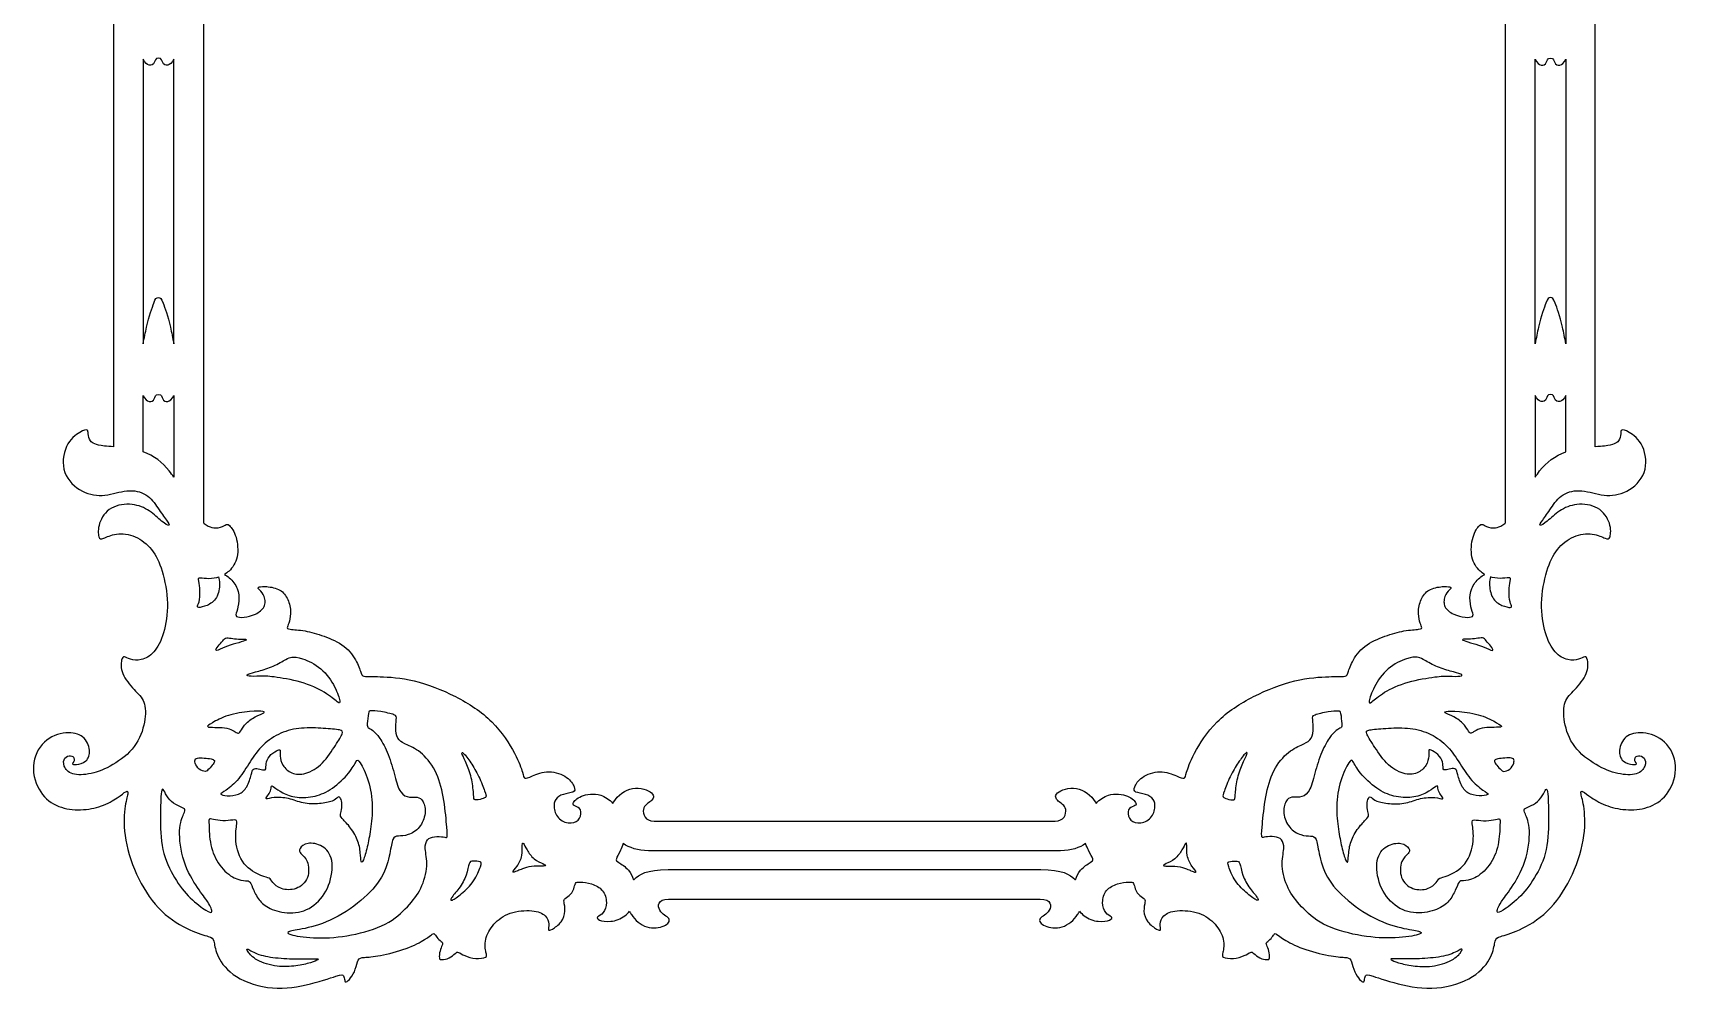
# Model space of a CAD drawing. Header units: millimetres. Extents: x -137 to 152, y -181 to 177.
# Drawn here: x -126.1 to -15.6, y -180.5 to -116.2 of the extents above; entities that cross this region are included whole.
import ezdxf

# ---------------------------------------------------------------- set-up
doc = ezdxf.new("R2010")
doc.units = ezdxf.units.MM
doc.header["$MEASUREMENT"] = 0
doc.layers.add('Layer 03', color=5, linetype='Continuous')

msp = doc.modelspace()

# ---------------------------------------------------------------- linework, layer by layer
at = {"layer": 'Layer 03'}
for p, q in [((-120.71, -42.44), (-120.71, -144.04)), ((-21.05, -144.04), (-21.05, -42.44)), ((-114.67, -93.24), (-114.67, -149.16)), ((-27.08, -149.16), (-27.08, -93.24)), ((-118.72, -117.96), (-118.72, -137.11)), ((-116.66, -137.11), (-116.66, -117.96)), ((-25.09, -137.11), (-25.09, -117.96)), ((-23.03, -117.96), (-23.03, -137.11)), ((-118.72, -144.38), (-118.72, -140.58)), ((-116.66, -140.58), (-116.66, -146.08)), ((-25.09, -140.58), (-25.09, -146.08)), ((-23.03, -144.38), (-23.03, -140.58)), ((-84.36, -169.22), (-57.39, -169.22)), ((-57.03, -171.21), (-84.73, -171.21)), ((-83.42, -172.48), (-58.34, -172.48)), ((-83.38, -174.46), (-58.38, -174.46))]:
    msp.add_line(p, q, dxfattribs=at)
for points, knots in [([(-117.69, -117.9), (-117.91, -117.9), (-117.91, -118.23), (-118.26, -118.47), (-118.6, -118.22), (-118.72, -117.96)], [16.990722, 16.990722, 16.990722, 16.990722, 18.235647, 19.480573, 20.50462, 20.50462, 20.50462, 20.50462]), ([(-116.66, -117.96), (-116.78, -118.22), (-117.12, -118.47), (-117.47, -118.23), (-117.47, -117.9), (-117.69, -117.9)], [13.476824, 13.476824, 13.476824, 13.476824, 14.50087, 15.745796, 16.990722, 16.990722, 16.990722, 16.990722]), ([(-25.09, -117.96), (-24.98, -118.22), (-24.64, -118.47), (-24.29, -118.23), (-24.29, -117.9), (-24.06, -117.9)], [13.476824, 13.476824, 13.476824, 13.476824, 14.50087, 15.745796, 16.990722, 16.990722, 16.990722, 16.990722]), ([(-24.06, -117.9), (-23.84, -117.9), (-23.84, -118.23), (-23.49, -118.47), (-23.15, -118.22), (-23.03, -117.96)], [16.990722, 16.990722, 16.990722, 16.990722, 18.235647, 19.480573, 20.50462, 20.50462, 20.50462, 20.50462]), ([(-118.72, -137.11), (-118.65, -136.72), (-118.39, -135.47), (-117.93, -134.13), (-117.84, -134), (-117.69, -134)], [39.657485, 39.657485, 39.657485, 39.657485, 40.206073, 41.450998, 42.695924, 42.695924, 42.695924, 42.695924]), ([(-117.69, -134), (-117.54, -134), (-117.45, -134.13), (-116.98, -135.47), (-116.73, -136.72), (-116.66, -137.11)], [42.695924, 42.695924, 42.695924, 42.695924, 43.94085, 45.185776, 45.734363, 45.734363, 45.734363, 45.734363]), ([(-24.06, -134), (-24.21, -134), (-24.3, -134.13), (-24.77, -135.47), (-25.03, -136.72), (-25.09, -137.11)], [42.695924, 42.695924, 42.695924, 42.695924, 43.94085, 45.185776, 45.734363, 45.734363, 45.734363, 45.734363]), ([(-23.03, -137.11), (-23.1, -136.72), (-23.36, -135.47), (-23.82, -134.13), (-23.92, -134), (-24.06, -134)], [39.657485, 39.657485, 39.657485, 39.657485, 40.206073, 41.450998, 42.695924, 42.695924, 42.695924, 42.695924]), ([(-118.72, -140.58), (-118.6, -140.84), (-118.26, -141.09), (-117.91, -140.85), (-117.91, -140.52), (-117.69, -140.52)], [14.000115, 14.000115, 14.000115, 14.000115, 15.024161, 16.269087, 17.514013, 17.514013, 17.514013, 17.514013]), ([(-117.69, -140.52), (-117.47, -140.52), (-117.47, -140.85), (-117.12, -141.09), (-116.78, -140.84), (-116.66, -140.58)], [0, 0, 0, 0, 1.244926, 2.489852, 3.513898, 3.513898, 3.513898, 3.513898]), ([(-24.06, -140.52), (-24.29, -140.52), (-24.29, -140.85), (-24.64, -141.09), (-24.98, -140.84), (-25.09, -140.58)], [0, 0, 0, 0, 1.244926, 2.489852, 3.513898, 3.513898, 3.513898, 3.513898]), ([(-23.03, -140.58), (-23.15, -140.84), (-23.49, -141.09), (-23.84, -140.85), (-23.84, -140.52), (-24.06, -140.52)], [14.000115, 14.000115, 14.000115, 14.000115, 15.024161, 16.269087, 17.514013, 17.514013, 17.514013, 17.514013]), ([(-120.71, -144.04), (-120.94, -144.02), (-121.88, -143.95), (-122.35, -143.67), (-122.44, -143.13), (-122.41, -142.85), (-122.86, -142.93), (-124.03, -143.82), (-124.26, -145.88), (-122.83, -147.2), (-121.28, -147.42), (-119.79, -146.86), (-118.43, -147.14), (-117.71, -148.18), (-117.1, -149.05), (-116.85, -149.45), (-117.44, -149.11), (-118.26, -148.3), (-119.39, -147.8), (-120.99, -148), (-121.79, -149.21), (-121.73, -150.26), (-121.47, -150.25), (-120.59, -149.82), (-119.22, -149.96), (-118.08, -150.87), (-117.4, -152.25), (-116.96, -154.61), (-117.29, -156.67), (-117.97, -157.98), (-118.87, -158.44), (-119.64, -158.35), (-120.02, -158.1), (-120.19, -158.26), (-120.26, -159.26), (-119.29, -160.46), (-118.56, -161.08), (-118.53, -162.5), (-119.15, -164.29), (-120.79, -165.53), (-122.24, -166.09), (-123.59, -166.15), (-124.13, -165.5), (-124.05, -164.91), (-123.56, -164.77), (-123.33, -164.96), (-123.37, -165.24), (-123.53, -165.36), (-123.3, -165.46), (-122.49, -165.27), (-122.21, -164.48), (-122.67, -163.43), (-123.85, -163.14), (-125.5, -163.7), (-126.35, -165.49), (-125.72, -167.41), (-124.44, -168.35), (-122.91, -168.53), (-121.48, -168.25), (-120.37, -167.62), (-119.82, -167.13), (-119.67, -167.27), (-120, -168.18), (-120.05, -170.4), (-119.12, -173.18), (-117.55, -175.45), (-115.46, -176.68), (-114.16, -176.99), (-113.94, -177.17), (-113.87, -178.11), (-112.94, -179.6), (-110.38, -180.62), (-107.7, -180.32), (-105.4, -179.5), (-105.22, -179.57), (-105.17, -179.96), (-105.1, -180.1), (-104.77, -179.81), (-104.41, -179.2), (-104.29, -178.44), (-103.96, -178.38), (-102.91, -178.33), (-100.92, -177.81), (-99.65, -177.13), (-99.22, -176.75), (-99.12, -176.79), (-98.93, -177.11), (-98.55, -177.39), (-98.59, -177.52), (-98.77, -177.94), (-98.84, -178.49), (-98.67, -178.56), (-98.13, -178.47), (-97.69, -178.06), (-97.55, -177.99), (-97.15, -178.27), (-96.36, -178.51), (-95.54, -178.39), (-95.66, -178.16), (-95.8, -177.18), (-95.21, -176.11), (-94.13, -175.3), (-92.45, -175.16), (-91.57, -175.54), (-91.39, -176.17), (-91.51, -176.59), (-91.28, -176.57), (-90.53, -176.01), (-90.28, -175.26), (-90.45, -174.58), (-90.4, -174.44), (-89.93, -174.14), (-89.73, -173.77), (-89.67, -173.34), (-89.4, -173.29), (-88.56, -173.39), (-87.74, -173.8), (-87.48, -174.71), (-87.73, -175.46), (-88.24, -175.64), (-88.16, -175.88), (-87.29, -176.04), (-86.46, -175.75), (-86.1, -175.39), (-86.01, -175.27)], [1031.326324, 1031.326324, 1031.326324, 1031.326324, 1031.632386, 1032.67542, 1033.718455, 1034.76149, 1035.804525, 1036.84756, 1037.890595, 1038.93363, 1039.976665, 1041.019699, 1042.062734, 1043.105769, 1044.148804, 1045.191839, 1046.234874, 1047.277909, 1048.320943, 1049.363978, 1050.407013, 1051.450048, 1052.493083, 1053.536118, 1054.579153, 1055.622188, 1056.665222, 1057.708257, 1058.751292, 1059.794327, 1060.837362, 1061.880397, 1062.923432, 1063.966467, 1065.009501, 1066.052536, 1067.095571, 1068.138606, 1069.181641, 1070.224676, 1071.267711, 1072.310746, 1073.35378, 1074.396815, 1075.43985, 1076.482885, 1077.52592, 1078.568955, 1079.61199, 1080.655025, 1081.698059, 1082.741094, 1083.784129, 1084.827164, 1085.870199, 1086.913234, 1087.956269, 1088.999303, 1090.042338, 1091.085373, 1092.128408, 1093.171443, 1094.214478, 1095.257513, 1096.300548, 1097.343582, 1098.386617, 1099.429652, 1100.472687, 1101.515722, 1102.558757, 1103.601792, 1104.644827, 1105.687861, 1106.730896, 1107.773931, 1108.816966, 1109.860001, 1110.903036, 1111.946071, 1112.989106, 1114.03214, 1115.075175, 1116.11821, 1117.161245, 1118.20428, 1119.247315, 1120.29035, 1121.333385, 1122.376419, 1123.419454, 1124.462489, 1125.505524, 1126.548559, 1127.591594, 1128.634629, 1129.677663, 1130.720698, 1131.763733, 1132.806768, 1133.849803, 1134.892838, 1135.935873, 1136.978908, 1138.021942, 1139.064977, 1140.108012, 1141.151047, 1142.194082, 1143.237117, 1144.280152, 1145.323187, 1146.366221, 1147.409256, 1148.452291, 1149.495326, 1150.538361, 1151.581396, 1152.624431, 1153.667466, 1154.7105, 1155.753535, 1156.79657, 1157.218978, 1157.218978, 1157.218978, 1157.218978]), ([(-55.75, -175.27), (-55.65, -175.39), (-55.29, -175.75), (-54.46, -176.04), (-53.59, -175.88), (-53.51, -175.64), (-54.03, -175.46), (-54.27, -174.71), (-54.02, -173.8), (-53.19, -173.39), (-52.35, -173.29), (-52.08, -173.34), (-52.02, -173.77), (-51.83, -174.14), (-51.35, -174.44), (-51.3, -174.58), (-51.48, -175.26), (-51.22, -176.01), (-50.48, -176.57), (-50.24, -176.59), (-50.36, -176.17), (-50.18, -175.54), (-49.3, -175.16), (-47.62, -175.3), (-46.54, -176.11), (-45.96, -177.18), (-46.1, -178.16), (-46.21, -178.39), (-45.39, -178.51), (-44.6, -178.27), (-44.21, -177.99), (-44.07, -178.06), (-43.63, -178.47), (-43.09, -178.56), (-42.92, -178.49), (-42.99, -177.94), (-43.17, -177.52), (-43.21, -177.39), (-42.83, -177.11), (-42.64, -176.79), (-42.54, -176.75), (-42.11, -177.13), (-40.84, -177.81), (-38.85, -178.33), (-37.79, -178.38), (-37.46, -178.44), (-37.34, -179.2), (-36.98, -179.81), (-36.66, -180.1), (-36.58, -179.96), (-36.53, -179.57), (-36.35, -179.5), (-34.06, -180.32), (-31.37, -180.62), (-28.81, -179.6), (-27.89, -178.11), (-27.81, -177.17), (-27.59, -176.99), (-26.29, -176.68), (-24.2, -175.45), (-22.63, -173.18), (-21.7, -170.4), (-21.76, -168.18), (-22.09, -167.27), (-21.93, -167.13), (-21.39, -167.62), (-20.27, -168.25), (-18.84, -168.53), (-17.32, -168.35), (-16.03, -167.41), (-15.41, -165.49), (-16.25, -163.7), (-17.91, -163.14), (-19.09, -163.43), (-19.54, -164.48), (-19.26, -165.27), (-18.45, -165.46), (-18.22, -165.36), (-18.39, -165.24), (-18.42, -164.96), (-18.19, -164.77), (-17.7, -164.91), (-17.62, -165.5), (-18.16, -166.15), (-19.52, -166.09), (-20.96, -165.53), (-22.61, -164.29), (-23.22, -162.5), (-23.19, -161.08), (-22.47, -160.46), (-21.49, -159.26), (-21.56, -158.26), (-21.73, -158.1), (-22.11, -158.35), (-22.88, -158.44), (-23.78, -157.98), (-24.46, -156.67), (-24.79, -154.61), (-24.35, -152.25), (-23.68, -150.87), (-22.54, -149.96), (-21.17, -149.82), (-20.29, -150.25), (-20.03, -150.26), (-19.96, -149.21), (-20.77, -148), (-22.36, -147.8), (-23.49, -148.3), (-24.32, -149.11), (-24.9, -149.45), (-24.65, -149.05), (-24.04, -148.18), (-23.33, -147.14), (-21.97, -146.86), (-20.47, -147.42), (-18.92, -147.2), (-17.49, -145.88), (-17.72, -143.82), (-18.89, -142.93), (-19.35, -142.85), (-19.32, -143.13), (-19.41, -143.67), (-19.88, -143.95), (-20.81, -144.02), (-21.05, -144.04)], [1196.040004, 1196.040004, 1196.040004, 1196.040004, 1196.462412, 1197.505446, 1198.548481, 1199.591516, 1200.634551, 1201.677586, 1202.720621, 1203.763656, 1204.806691, 1205.849725, 1206.89276, 1207.935795, 1208.97883, 1210.021865, 1211.0649, 1212.107935, 1213.15097, 1214.194004, 1215.237039, 1216.280074, 1217.323109, 1218.366144, 1219.409179, 1220.452214, 1221.495249, 1222.538283, 1223.581318, 1224.624353, 1225.667388, 1226.710423, 1227.753458, 1228.796493, 1229.839527, 1230.882562, 1231.925597, 1232.968632, 1234.011667, 1235.054702, 1236.097737, 1237.140772, 1238.183806, 1239.226841, 1240.269876, 1241.312911, 1242.355946, 1243.398981, 1244.442016, 1245.485051, 1246.528085, 1247.57112, 1248.614155, 1249.65719, 1250.700225, 1251.74326, 1252.786295, 1253.82933, 1254.872364, 1255.915399, 1256.958434, 1258.001469, 1259.044504, 1260.087539, 1261.130574, 1262.173609, 1263.216643, 1264.259678, 1265.302713, 1266.345748, 1267.388783, 1268.431818, 1269.474853, 1270.517887, 1271.560922, 1272.603957, 1273.646992, 1274.690027, 1275.733062, 1276.776097, 1277.819132, 1278.862166, 1279.905201, 1280.948236, 1281.991271, 1283.034306, 1284.077341, 1285.120376, 1286.163411, 1287.206445, 1288.24948, 1289.292515, 1290.33555, 1291.378585, 1292.42162, 1293.464655, 1294.50769, 1295.550724, 1296.593759, 1297.636794, 1298.679829, 1299.722864, 1300.765899, 1301.808934, 1302.851969, 1303.895003, 1304.938038, 1305.981073, 1307.024108, 1308.067143, 1309.110178, 1310.153213, 1311.196247, 1312.239282, 1313.282317, 1314.325352, 1315.368387, 1316.411422, 1317.454457, 1318.497492, 1319.540526, 1320.583561, 1321.626596, 1321.932658, 1321.932658, 1321.932658, 1321.932658]), ([(-116.66, -146.08), (-116.76, -145.94), (-117.3, -145.18), (-117.99, -144.64), (-118.72, -144.38)], [9.014637, 9.014637, 9.014637, 9.014637, 9.235606, 10.200129, 10.200129, 10.200129, 10.200129]), ([(-25.09, -146.08), (-25, -145.94), (-24.46, -145.18), (-23.76, -144.64), (-23.03, -144.38)], [9.014637, 9.014637, 9.014637, 9.014637, 9.235606, 10.200129, 10.200129, 10.200129, 10.200129]), ([(-114.67, -149.16), (-114.65, -149.17), (-114.27, -149.48), (-113.56, -149.55), (-113.19, -149.27), (-112.97, -149.19), (-112.4, -150), (-112.28, -151.54), (-112.78, -152.29), (-113.15, -152.56), (-113.26, -152.62)], [189.72935, 189.72935, 189.72935, 189.72935, 189.785323, 190.828358, 191.871392, 192.914427, 193.957462, 195.000497, 196.043532, 196.456503, 196.456503, 196.456503, 196.456503]), ([(-28.49, -152.62), (-28.6, -152.56), (-28.97, -152.29), (-29.47, -151.54), (-29.35, -150), (-28.79, -149.19), (-28.56, -149.27), (-28.19, -149.55), (-27.48, -149.48), (-27.1, -149.17), (-27.08, -149.16)], [335.950387, 335.950387, 335.950387, 335.950387, 336.363358, 337.406393, 338.449428, 339.492463, 340.535498, 341.578533, 342.621567, 342.67754, 342.67754, 342.67754, 342.67754]), ([(-113.65, -152.79), (-113.62, -152.91), (-113.54, -153.27), (-113.71, -154.29), (-114.43, -154.76), (-115.1, -154.89), (-115.06, -154.73), (-114.91, -154.35), (-114.9, -153.96), (-114.9, -153.88)], [41.853391, 41.853391, 41.853391, 41.853391, 42.576718, 43.619752, 44.662787, 45.705822, 46.748857, 47.791892, 48.078291, 48.078291, 48.078291, 48.078291]), ([(-114.9, -153.88), (-114.9, -153.65), (-114.95, -153.07), (-115.08, -152.79), (-114.48, -152.9), (-113.99, -152.89), (-113.69, -152.8), (-113.65, -152.79)], [37.835655, 37.835655, 37.835655, 37.835655, 38.59229, 39.635325, 40.67836, 41.721395, 41.853391, 41.853391, 41.853391, 41.853391]), ([(-113.26, -152.62), (-113.15, -152.68), (-112.79, -152.93), (-112.3, -153.56), (-112.24, -154.41), (-112.44, -155.2), (-112.55, -155.48), (-111.98, -155.55), (-111.15, -155.34), (-110.59, -154.92), (-110.52, -154.57), (-110.52, -154.46)], [196.456503, 196.456503, 196.456503, 196.456503, 196.944173, 197.987208, 199.030243, 200.073277, 201.116312, 202.159347, 203.202382, 204.245417, 204.74109, 204.74109, 204.74109, 204.74109]), ([(-110.52, -154.46), (-110.52, -154.34), (-110.59, -153.99), (-110.91, -153.63), (-111.08, -153.48), (-110.61, -153.4), (-109.54, -153.55), (-108.99, -154.16), (-108.75, -155.09), (-108.88, -155.82), (-109.06, -156.2), (-109.01, -156.32), (-107.85, -156.37), (-106.59, -156.74), (-105.1, -157.37), (-104.27, -158.55), (-104.05, -159.38), (-103.88, -159.52), (-103.05, -159.47), (-100.55, -159.62), (-97.67, -160.75), (-95.09, -162.41), (-94.08, -164.04), (-93.75, -164.64), (-93.43, -165.25), (-93.15, -166.05), (-93.11, -166.42), (-92.66, -166.23), (-91.45, -165.72), (-90.09, -166.24), (-89.66, -166.98), (-89.68, -167.3), (-90.51, -167.37), (-91.03, -167.71), (-91.15, -168.3), (-90.82, -169.17), (-89.89, -169.44), (-89.27, -169.08), (-89.23, -168.38), (-89.69, -168.2), (-89.92, -168.08), (-89.41, -167.48), (-88.05, -167.29), (-87.37, -167.76), (-87.13, -168.02)], [204.74109, 204.74109, 204.74109, 204.74109, 205.288452, 206.331487, 207.374522, 208.417556, 209.460591, 210.503626, 211.546661, 212.589696, 213.632731, 214.675766, 215.718801, 216.761835, 217.80487, 218.847905, 219.89094, 220.933975, 221.97701, 223.020045, 224.06308, 225.106114, 226.149149, 226.149149, 226.149149, 227.192184, 228.235219, 229.278254, 230.321289, 231.364324, 232.407358, 233.450393, 234.493428, 235.536463, 236.579498, 237.622533, 238.665568, 239.708603, 240.751637, 241.794672, 242.837707, 243.880742, 244.923777, 245.633456, 245.633456, 245.633456, 245.633456]), ([(-54.62, -168.02), (-54.38, -167.76), (-53.7, -167.29), (-52.34, -167.48), (-51.83, -168.08), (-52.06, -168.2), (-52.52, -168.38), (-52.48, -169.08), (-51.87, -169.44), (-50.93, -169.17), (-50.6, -168.3), (-50.73, -167.71), (-51.25, -167.37), (-52.08, -167.3), (-52.1, -166.98), (-51.67, -166.24), (-50.31, -165.72), (-49.1, -166.23), (-48.64, -166.42), (-48.6, -166.05), (-48.32, -165.25), (-48, -164.64), (-47.68, -164.04), (-46.67, -162.41), (-44.08, -160.75), (-41.2, -159.62), (-38.7, -159.47), (-37.87, -159.52), (-37.71, -159.38), (-37.49, -158.55), (-36.66, -157.37), (-35.16, -156.74), (-33.9, -156.37), (-32.75, -156.32), (-32.69, -156.2), (-32.88, -155.82), (-33, -155.09), (-32.77, -154.16), (-32.21, -153.55), (-31.14, -153.4), (-30.67, -153.48), (-30.84, -153.63), (-31.16, -153.99), (-31.23, -154.34), (-31.23, -154.46)], [286.773434, 286.773434, 286.773434, 286.773434, 287.483113, 288.526148, 289.569183, 290.612218, 291.655253, 292.698288, 293.741322, 294.784357, 295.827392, 296.870427, 297.913462, 298.956497, 299.999532, 301.042567, 302.085601, 303.128636, 304.171671, 305.214706, 306.257741, 306.257741, 306.257741, 307.300776, 308.343811, 309.386845, 310.42988, 311.472915, 312.51595, 313.558985, 314.60202, 315.645055, 316.68809, 317.731124, 318.774159, 319.817194, 320.860229, 321.903264, 322.946299, 323.989334, 325.032369, 326.075403, 327.118438, 327.6658, 327.6658, 327.6658, 327.6658]), ([(-31.23, -154.46), (-31.23, -154.57), (-31.17, -154.92), (-30.6, -155.34), (-29.77, -155.55), (-29.2, -155.48), (-29.32, -155.2), (-29.52, -154.41), (-29.45, -153.56), (-28.97, -152.93), (-28.6, -152.68), (-28.49, -152.62)], [327.6658, 327.6658, 327.6658, 327.6658, 328.161473, 329.204508, 330.247543, 331.290578, 332.333613, 333.376648, 334.419682, 335.462717, 335.950387, 335.950387, 335.950387, 335.950387]), ([(-28.1, -152.79), (-28.13, -152.91), (-28.21, -153.27), (-28.04, -154.29), (-27.32, -154.76), (-26.65, -154.89), (-26.69, -154.73), (-26.84, -154.35), (-26.85, -153.96), (-26.85, -153.88)], [41.853391, 41.853391, 41.853391, 41.853391, 42.576718, 43.619752, 44.662787, 45.705822, 46.748857, 47.791892, 48.078291, 48.078291, 48.078291, 48.078291]), ([(-26.85, -153.88), (-26.85, -153.65), (-26.81, -153.07), (-26.67, -152.79), (-27.27, -152.9), (-27.76, -152.89), (-28.06, -152.8), (-28.1, -152.79)], [37.835655, 37.835655, 37.835655, 37.835655, 38.59229, 39.635325, 40.67836, 41.721395, 41.853391, 41.853391, 41.853391, 41.853391]), ([(-87.13, -168.02), (-87.11, -167.99), (-86.84, -167.52), (-85.82, -166.73), (-84.22, -167.32), (-84.49, -167.9), (-85.29, -168.25), (-84.97, -169.22), (-84.36, -169.22)], [245.633456, 245.633456, 245.633456, 245.633456, 245.73543, 247.066636, 248.397842, 249.729048, 251.060254, 252.39146, 252.39146, 252.39146, 252.39146]), ([(-57.39, -169.22), (-56.78, -169.22), (-56.46, -168.25), (-57.26, -167.9), (-57.53, -167.32), (-55.93, -166.73), (-54.92, -167.52), (-54.64, -167.99), (-54.62, -168.02)], [280.01543, 280.01543, 280.01543, 280.01543, 281.346636, 282.677842, 284.009048, 285.340254, 286.67146, 286.773434, 286.773434, 286.773434, 286.773434]), ([(-86.43, -170.72), (-86.48, -170.89), (-86.7, -171.39), (-86.97, -171.8), (-86.84, -171.96), (-86.11, -172.36), (-85.82, -172.92), (-85.73, -173.16)], [-18.17183, -18.17183, -18.17183, -18.17183, -17.720666, -16.677631, -15.634596, -14.591561, -13.900994, -13.900994, -13.900994, -13.900994]), ([(-56.02, -173.16), (-55.94, -172.92), (-55.64, -172.36), (-54.91, -171.96), (-54.78, -171.8), (-55.05, -171.39), (-55.27, -170.89), (-55.33, -170.72)], [13.900994, 13.900994, 13.900994, 13.900994, 14.591561, 15.634596, 16.677631, 17.720666, 18.17183, 18.17183, 18.17183, 18.17183]), ([(-85.73, -173.16), (-85.72, -173.15), (-85.38, -172.8), (-84.85, -172.48), (-83.42, -172.48)], [-13.900994, -13.900994, -13.900994, -13.900994, -13.869933, -12.538727, -12.538727, -12.538727, -12.538727]), ([(-58.34, -172.48), (-56.91, -172.48), (-56.37, -172.8), (-56.03, -173.15), (-56.02, -173.16)], [12.538727, 12.538727, 12.538727, 12.538727, 13.869933, 13.900994, 13.900994, 13.900994, 13.900994]), ([(-86.01, -175.27), (-85.97, -175.35), (-85.71, -175.82), (-84.88, -176.52), (-83.53, -176.33), (-83.13, -175.73), (-84.15, -175.38), (-84.12, -174.46), (-83.38, -174.46)], [1157.218978, 1157.218978, 1157.218978, 1157.218978, 1157.472977, 1158.804183, 1160.135389, 1161.466595, 1162.797801, 1164.129007, 1164.129007, 1164.129007, 1164.129007]), ([(-58.38, -174.46), (-57.63, -174.46), (-57.6, -175.38), (-58.63, -175.73), (-58.22, -176.33), (-56.87, -176.52), (-56.05, -175.82), (-55.78, -175.35), (-55.75, -175.27)], [1189.129975, 1189.129975, 1189.129975, 1189.129975, 1190.461181, 1191.792387, 1193.123593, 1194.454799, 1195.786005, 1196.040004, 1196.040004, 1196.040004, 1196.040004])]:
    msp.add_open_spline(points, degree=3, knots=knots, dxfattribs=at)
for points in [[(-113.77, -157.73), (-113.67, -157.72), (-113.25, -157.5), (-112.47, -157.26), (-111.75, -157.06), (-111.74, -156.96), (-112.32, -156.98), (-112.83, -156.93), (-113.21, -156.82), (-113.41, -157.18), (-113.8, -157.56), (-113.86, -157.74), (-113.77, -157.73)], [(-27.99, -157.73), (-28.08, -157.72), (-28.51, -157.5), (-29.28, -157.26), (-30, -157.06), (-30.01, -156.96), (-29.43, -156.98), (-28.92, -156.93), (-28.54, -156.82), (-28.35, -157.18), (-27.95, -157.56), (-27.9, -157.74), (-27.99, -157.73)], [(-109.9, -159.52), (-109.44, -159.58), (-108.04, -159.81), (-106.41, -160.54), (-105.55, -161.32), (-105.42, -161.28), (-105.74, -160.24), (-106.69, -158.85), (-108.12, -158.2), (-108.8, -158.16), (-109, -158.28), (-109.96, -158.82), (-110.98, -159.15), (-111.79, -159.33), (-111.74, -159.5), (-110.82, -159.46), (-110.36, -159.46), (-109.9, -159.52)], [(-31.85, -159.52), (-32.32, -159.58), (-33.71, -159.81), (-35.35, -160.54), (-36.2, -161.32), (-36.33, -161.28), (-36.01, -160.24), (-35.06, -158.85), (-33.63, -158.2), (-32.95, -158.16), (-32.75, -158.28), (-31.79, -158.82), (-30.77, -159.15), (-29.96, -159.33), (-30.01, -159.5), (-30.93, -159.46), (-31.39, -159.46), (-31.85, -159.52)], [(-112.7, -163.11), (-112.84, -163.04), (-113.22, -162.9), (-113.91, -162.91), (-114.55, -162.9), (-114.18, -162.66), (-113.07, -162.04), (-111.46, -161.81), (-110.49, -161.82), (-110.58, -161.95), (-111.41, -162.26), (-112.01, -162.84), (-112.24, -163.32), (-112.38, -163.31), (-112.56, -163.18), (-112.7, -163.11)], [(-100.95, -174.97), (-101.32, -175.37), (-102.25, -176.23), (-104.74, -176.96), (-107.07, -177.15), (-108.95, -176.88), (-109.11, -176.64), (-108.21, -176.53), (-106.17, -176.05), (-103.93, -174.56), (-102.54, -173.02), (-102.08, -171.28), (-101.97, -170.3), (-101.6, -170.2), (-100.92, -170.21), (-100.08, -169.7), (-99.66, -168.68), (-99.86, -167.81), (-100.28, -167.55), (-100.77, -167.66), (-101.46, -167.4), (-101.78, -166.24), (-102.2, -164.67), (-102.84, -163.54), (-103.3, -163.06), (-103.63, -162.95), (-103.67, -162.76), (-103.57, -161.84), (-103.48, -161.77), (-102.82, -161.81), (-101.66, -162.07), (-101.69, -162.26), (-101.77, -163.17), (-101.56, -163.82), (-101.01, -164.06), (-99.94, -164.56), (-98.89, -165.95), (-98.46, -167.79), (-98.27, -169.87), (-98.24, -170.38), (-98.45, -170.27), (-99.17, -170.23), (-99.63, -170.41), (-99.83, -170.97), (-99.52, -172.17), (-99.98, -173.81), (-100.57, -174.56), (-100.95, -174.97)], [(-40.81, -174.97), (-40.43, -175.37), (-39.51, -176.23), (-37.02, -176.96), (-34.69, -177.15), (-32.8, -176.88), (-32.65, -176.64), (-33.54, -176.53), (-35.58, -176.05), (-37.82, -174.56), (-39.22, -173.02), (-39.68, -171.28), (-39.78, -170.3), (-40.15, -170.2), (-40.83, -170.21), (-41.68, -169.7), (-42.09, -168.68), (-41.9, -167.81), (-41.47, -167.55), (-40.98, -167.66), (-40.3, -167.4), (-39.98, -166.24), (-39.55, -164.67), (-38.91, -163.54), (-38.45, -163.06), (-38.12, -162.95), (-38.08, -162.76), (-38.18, -161.84), (-38.27, -161.77), (-38.94, -161.81), (-40.09, -162.07), (-40.07, -162.26), (-39.98, -163.17), (-40.19, -163.82), (-40.75, -164.06), (-41.82, -164.56), (-42.86, -165.95), (-43.29, -167.79), (-43.49, -169.87), (-43.51, -170.38), (-43.3, -170.27), (-42.59, -170.23), (-42.12, -170.41), (-41.92, -170.97), (-42.24, -172.17), (-41.77, -173.81), (-41.19, -174.56), (-40.81, -174.97)], [(-29.06, -163.11), (-28.92, -163.04), (-28.53, -162.9), (-27.85, -162.91), (-27.2, -162.9), (-27.57, -162.66), (-28.68, -162.04), (-30.29, -161.81), (-31.27, -161.82), (-31.17, -161.95), (-30.35, -162.26), (-29.74, -162.84), (-29.51, -163.32), (-29.37, -163.31), (-29.2, -163.18), (-29.06, -163.11)], [(-105.79, -164.12), (-106.02, -164.48), (-106.61, -165.42), (-107.82, -166.12), (-108.77, -166.05), (-109.39, -165.49), (-109.54, -164.79), (-109.46, -164.38), (-109.69, -164.41), (-110.31, -164.84), (-110.47, -165.38), (-110.46, -165.75), (-110.55, -165.8), (-110.99, -165.67), (-111.37, -165.68), (-111.41, -166), (-111.72, -166.98), (-112.24, -167.47), (-113.12, -167.54), (-113.67, -167.4), (-113.22, -167.23), (-112.24, -166.42), (-111.55, -165.21), (-110.7, -164.04), (-109.5, -163.22), (-108.09, -162.9), (-106.55, -162.97), (-105.34, -163.07), (-105.24, -163.25), (-105.56, -163.76), (-105.79, -164.12)], [(-35.96, -164.12), (-35.73, -164.48), (-35.14, -165.42), (-33.93, -166.12), (-32.99, -166.05), (-32.37, -165.49), (-32.22, -164.79), (-32.3, -164.38), (-32.06, -164.41), (-31.45, -164.84), (-31.28, -165.38), (-31.3, -165.75), (-31.2, -165.8), (-30.77, -165.67), (-30.38, -165.68), (-30.34, -166), (-30.03, -166.98), (-29.51, -167.47), (-28.63, -167.54), (-28.09, -167.4), (-28.53, -167.23), (-29.51, -166.42), (-30.21, -165.21), (-31.05, -164.04), (-32.25, -163.22), (-33.66, -162.9), (-35.2, -162.97), (-36.41, -163.07), (-36.52, -163.25), (-36.19, -163.76), (-35.96, -164.12)], [(-96.38, -167.79), (-96.28, -167.81), (-95.9, -167.71), (-95.6, -167.61), (-95.7, -167.32), (-96.11, -166.2), (-96.69, -165.25), (-97.24, -164.52), (-97.34, -164.62), (-96.95, -165.37), (-96.58, -166.41), (-96.48, -167.58), (-96.48, -167.77), (-96.38, -167.79)], [(-45.37, -167.79), (-45.47, -167.81), (-45.85, -167.71), (-46.15, -167.61), (-46.05, -167.32), (-45.64, -166.2), (-45.06, -165.25), (-44.51, -164.52), (-44.41, -164.62), (-44.8, -165.37), (-45.18, -166.41), (-45.28, -167.58), (-45.28, -167.77), (-45.37, -167.79)], [(-114.36, -165.77), (-114.27, -165.69), (-114.05, -165.43), (-113.88, -165.18), (-113.95, -165.09), (-114.19, -165.01), (-114.78, -164.95), (-115.2, -164.96), (-115.28, -165.19), (-115.1, -165.66), (-114.58, -165.93), (-114.45, -165.85), (-114.36, -165.77)], [(-103.43, -169.76), (-103.36, -169.3), (-103.23, -168.25), (-103.51, -166.43), (-104.21, -165.08), (-104.37, -165.08), (-104.77, -165.94), (-106.02, -167.1), (-107.12, -167.6), (-108.43, -167.68), (-109.4, -167.32), (-109.96, -166.89), (-110.12, -166.79), (-110.11, -167.19), (-110.36, -167.52), (-110.56, -167.79), (-109.99, -167.59), (-108.92, -167.64), (-107.99, -168.06), (-106.83, -168.07), (-105.91, -167.89), (-105.61, -167.57), (-105.52, -167.55), (-105.36, -167.82), (-105.33, -168.32), (-105.48, -168.81), (-105.43, -168.97), (-104.85, -169.52), (-104.24, -170.48), (-104.09, -171.4), (-104.09, -172.03), (-103.93, -171.98), (-103.63, -170.98), (-103.5, -170.21), (-103.43, -169.76)], [(-38.32, -169.76), (-38.39, -169.3), (-38.52, -168.25), (-38.24, -166.43), (-37.54, -165.08), (-37.38, -165.08), (-36.98, -165.94), (-35.73, -167.1), (-34.63, -167.6), (-33.33, -167.68), (-32.36, -167.32), (-31.8, -166.89), (-31.63, -166.79), (-31.64, -167.19), (-31.4, -167.52), (-31.19, -167.79), (-31.76, -167.59), (-32.83, -167.64), (-33.76, -168.06), (-34.93, -168.07), (-35.84, -167.89), (-36.15, -167.57), (-36.24, -167.55), (-36.39, -167.82), (-36.43, -168.32), (-36.27, -168.81), (-36.32, -168.97), (-36.91, -169.52), (-37.51, -170.48), (-37.66, -171.4), (-37.67, -172.03), (-37.82, -171.98), (-38.12, -170.98), (-38.26, -170.21), (-38.32, -169.76)], [(-27.39, -165.77), (-27.48, -165.69), (-27.7, -165.43), (-27.87, -165.18), (-27.81, -165.09), (-27.56, -165.01), (-26.98, -164.95), (-26.55, -164.96), (-26.48, -165.19), (-26.65, -165.66), (-27.17, -165.93), (-27.3, -165.85), (-27.39, -165.77)], [(-115.55, -174.38), (-115.93, -174.01), (-116.63, -173.1), (-117.54, -171.23), (-117.57, -168.74), (-117.53, -167.45), (-117.45, -166.96), (-117.3, -167.18), (-116.98, -167.83), (-116.38, -168.21), (-115.84, -168.38), (-115.94, -168.63), (-116.39, -169.63), (-116.1, -172), (-115.01, -173.84), (-114.29, -174.71), (-114.14, -175.08), (-114.06, -175.41), (-114.35, -175.34), (-115.17, -174.75), (-115.55, -174.38)], [(-26.21, -174.38), (-25.82, -174.01), (-25.12, -173.1), (-24.21, -171.23), (-24.19, -168.74), (-24.22, -167.45), (-24.3, -166.96), (-24.45, -167.18), (-24.77, -167.83), (-25.37, -168.21), (-25.91, -168.38), (-25.81, -168.63), (-25.36, -169.63), (-25.66, -172), (-26.74, -173.84), (-27.46, -174.71), (-27.61, -175.08), (-27.69, -175.41), (-27.41, -175.34), (-26.59, -174.75), (-26.21, -174.38)], [(-112.59, -173.03), (-112.91, -172.87), (-113.65, -172.27), (-114.26, -170.83), (-114.29, -169.27), (-114.32, -169), (-113.91, -169.15), (-113.19, -169.22), (-112.46, -169.09), (-112.37, -169.22), (-112.61, -170.48), (-112.08, -172.25), (-110.64, -172.98), (-110.19, -173.02), (-110.06, -173.3), (-109.52, -173.83), (-108.39, -173.88), (-107.51, -173.1), (-107.61, -171.78), (-108.19, -171.39), (-108.26, -171.08), (-107.73, -170.61), (-106.62, -170.79), (-105.88, -171.71), (-106.11, -173.61), (-107.16, -175.02), (-108.65, -175.53), (-110.16, -175.19), (-110.92, -174.62), (-111.31, -173.84), (-111.54, -173.22), (-111.74, -173.24), (-112.27, -173.19), (-112.59, -173.03)], [(-29.16, -173.03), (-28.84, -172.87), (-28.1, -172.27), (-27.5, -170.83), (-27.46, -169.27), (-27.43, -169), (-27.85, -169.15), (-28.56, -169.22), (-29.29, -169.09), (-29.38, -169.22), (-29.14, -170.48), (-29.67, -172.25), (-31.11, -172.98), (-31.56, -173.02), (-31.69, -173.3), (-32.23, -173.83), (-33.36, -173.88), (-34.24, -173.1), (-34.14, -171.78), (-33.56, -171.39), (-33.5, -171.08), (-34.02, -170.61), (-35.14, -170.79), (-35.87, -171.71), (-35.65, -173.61), (-34.59, -175.02), (-33.1, -175.53), (-31.6, -175.19), (-30.84, -174.62), (-30.44, -173.84), (-30.21, -173.22), (-30.01, -173.24), (-29.48, -173.19), (-29.16, -173.03)], [(-93.3, -172.46), (-93.19, -172.41), (-92.81, -172.27), (-92.02, -172.23), (-91.59, -172.25), (-91.73, -172.09), (-92.47, -171.82), (-92.94, -171.11), (-93.16, -170.64), (-93.25, -170.71), (-93.18, -171.54), (-93.56, -172.3), (-94.01, -172.73), (-93.53, -172.57), (-93.42, -172.51), (-93.3, -172.46)], [(-84.73, -171.21), (-85.46, -171.21), (-86.02, -171), (-86.43, -170.72)], [(-55.33, -170.72), (-55.73, -171), (-56.29, -171.21), (-57.03, -171.21)], [(-48.45, -172.46), (-48.57, -172.41), (-48.94, -172.27), (-49.73, -172.23), (-50.16, -172.25), (-50.02, -172.09), (-49.29, -171.82), (-48.81, -171.11), (-48.59, -170.64), (-48.51, -170.71), (-48.57, -171.54), (-48.19, -172.3), (-47.75, -172.73), (-48.23, -172.57), (-48.33, -172.51), (-48.45, -172.46)], [(-97.48, -173.74), (-97.28, -173.47), (-96.94, -172.84), (-96.81, -171.93), (-96.6, -171.91), (-95.95, -171.91), (-95.97, -172.13), (-96.42, -173.28), (-97.34, -174.15), (-98.01, -174.63), (-98.11, -174.46), (-97.68, -174.01), (-97.48, -173.74)], [(-44.27, -173.74), (-44.47, -173.47), (-44.82, -172.84), (-44.94, -171.93), (-45.15, -171.91), (-45.8, -171.91), (-45.78, -172.13), (-45.33, -173.28), (-44.41, -174.15), (-43.74, -174.63), (-43.64, -174.46), (-44.08, -174.01), (-44.27, -173.74)], [(-108.16, -178.48), (-108.6, -178.48), (-109.67, -178.45), (-111.03, -178.23), (-111.8, -177.71), (-111.75, -177.93), (-111.19, -178.6), (-109.68, -179.06), (-108.4, -178.96), (-107.4, -178.75), (-106.84, -178.5), (-107.06, -178.46), (-107.73, -178.48), (-108.16, -178.48)], [(-33.59, -178.48), (-33.16, -178.48), (-32.09, -178.45), (-30.73, -178.23), (-29.95, -177.71), (-30, -177.93), (-30.56, -178.6), (-32.07, -179.06), (-33.35, -178.96), (-34.36, -178.75), (-34.91, -178.5), (-34.7, -178.46), (-34.03, -178.48), (-33.59, -178.48)]]:
    msp.add_open_spline(points, degree=3, dxfattribs=at)

doc.saveas('drawing.dxf')
